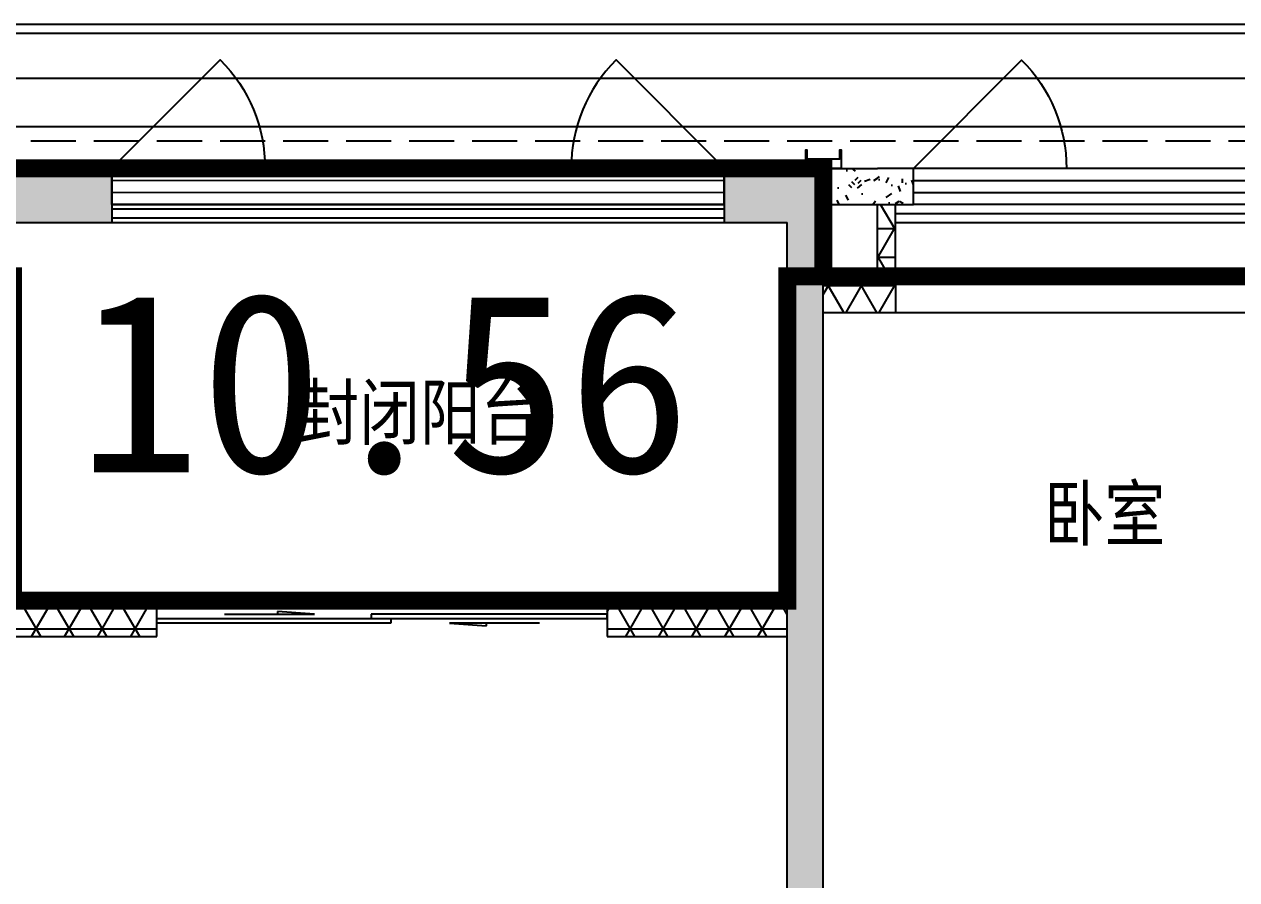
# Model space of a CAD drawing. Extents: x 512858 to 514372, y -232486 to -231710.
# Drawn here: x 513796.01 to 513802.74, y -232126.12 to -232121.37 of the extents above; entities that cross this region are included whole.
import ezdxf

# ---------------------------------------------------------------- set-up
doc = ezdxf.new("R2010")
doc.units = 0
doc.header["$LTSCALE"] = 1000
for name, pattern in [('3、6#-腰线-标准层$0$DASH', [0.35, 0.25, -0.1]), ('A2户型$1$CACHE2', [0.1875, 0.125, -0.0625]), ('A2户型$1$DASH', [0.35, 0.25, -0.1]), ('DASH', [0.35, 0.25, -0.1])]:
    doc.linetypes.add(name, pattern=pattern)
doc.layers.get('0').update_dxf_attribs({"color": 252})
for name, color, linetype in [('3、6#-腰线-标准层$0$板边线', 252, 'Continuous'), ('6#-造型-1F（实施版）金属型材-METAL-S', 253, 'Continuous'), ('6#-造型-深灰色铝合金百叶', 252, 'Continuous'), ('A-ANNO-100-TXT', 252, 'Continuous'), ('A-METAL-E', 253, 'Continuous'), ('A1(a)户型$0$A-DOOR', 252, 'Continuous'), ('A1(a)户型$0$A-METAL-E', 252, 'Continuous'), ('A1(a)户型$0$A-PATT-COLU', 252, 'Continuous'), ('A1(a)户型$0$A-STR-CONC-B', 252, 'Continuous'), ('A1(a)户型$0$A-WALL-E', 252, 'Continuous'), ('A1(a)户型$0$A-WALL-S', 252, 'Continuous'), ('A1(a)户型$0$A-WINDOW', 252, 'Continuous'), ('A2户型$1$A-METAL-E', 252, 'Continuous'), ('A2户型$1$A-PART-S', 252, 'Continuous'), ('A2户型$1$A-PATT-COLU', 252, 'Continuous'), ('A2户型$1$A-STR-CONC-B', 252, 'Continuous'), ('A2户型$1$A-STR-CONC-E', 252, 'Continuous'), ('A2户型$1$A-STR-CONC-H', 252, 'A2户型$1$CACHE2'), ('A2户型$1$A-WALL-S', 252, 'Continuous'), ('A2户型$1$A-WINDOW', 252, 'Continuous'), ('看线', 253, 'Continuous')]:
    doc.layers.add(name, color=color, linetype=linetype)
doc.layers.add('面积-计容-住宅-0.5', color=1, linetype='Continuous', lineweight=0)
doc.layers.add('面积-计容-住宅-1', color=1, linetype='Continuous', lineweight=0)
doc.styles.add('dw', font='simhei.ttf')
doc.styles.add('TYDG_02', font='TSSDENG.shx', dxfattribs={"width": 0.8, "bigfont": 'hztxt.shx'})
pattern_1 = [(0, (0, 0), (0, 158.75), []), (60, (0, 0), (-137.4815328507796, 79.37500000000001), []), (120, (0, 0), (-137.4815328507796, -79.37499999999996), [])]
pattern_2 = [(0, (177, -183), (300, 600), [0, -600]), (0, (-174, -264), (300, 600), [0, -600]), (0, (21, -270), (300, 600), [0, -600]), (0, (234, -93), (300, 600), [0, -600]), (0, (-15, -300), (300, 600), [0, -600]), (0, (294, 285), (300, 600), [0, -600]), (0, (111, 237), (300, 600), [0, -600]), (0, (207, 162), (300, 600), [0, -600]), (0, (-282, 150), (300, 600), [0, -600]), (0, (12, 123), (300, 600), [0, -600]), (0, (-102, -30), (300, 600), [0, -600]), (0, (-96, -255), (300, 600), [0, -600]), (0, (129, -279), (300, 600), [0, -600]), (0, (294, -15), (300, 600), [0, -600]), (0, (-267, -108), (300, 600), [0, -600]), (0, (-216, -6), (300, 600), [0, -600]), (0, (18, -48), (300, 600), [0, -600]), (0, (-66, -135), (300, 600), [0, -600]), (0, (-114, 63), (300, 600), [0, -600]), (0, (-39, 288), (300, 600), [0, -600]), (0, (-243, -234), (300, 600), [0, -600]), (0, (87, 165), (300, 600), [0, -600]), (0, (-192, 174), (300, 600), [0, -600]), (0, (-240, 252), (300, 600), [0, -600]), (130.601294, (257.142858, 97.142856), (-1499.999983430985, 1800.000007869767), [26.341554, -11037.111]), (18.4349488, (214.285716, 108.571428), (1499.99999446807, 599.9999955732223), [27.10524, -3767.6279]), (90, (214.285716, 82.857144), (300.0000000000001, 600), [25.714284, -1174.28565]), (161.565051, (240, 74.285712), (-1500.000007552608, 599.9999552724113), [27.10524, -3767.6279]), (53.1301023, (240, 74.285712), (300.0000005671201, 599.9999997164399), [28.57143, -2971.4285]), (135, (262.857144, -231.42852), (-300.0000362661431, 599.9999593952012), [24.24366, -1672.8126]), (45, (228.571428, -231.42852), (299.999998082377, 599.9999975789675), [24.24366, -1672.8126]), (135, (245.714286, -248.57142), (-300.0000362661431, 599.9999593952012), [24.24366, -1672.8126]), (45, (245.714286, -248.57142), (299.999998082377, 599.9999975789675), [24.24366, -1672.8126]), (116.565051, (-25.71426, 171.428574), (-5.21929867325e-05, 1199.999967353521), [31.943826, -638.8765000000001]), (180, (-39.99995999999999, 199.999998), (-299.9999999999999, 600), [34.285716, -565.71425]), (63.43494880000001, (-88.57139999999998, 171.428574), (2.7161453531e-06, 1199.999994186336), [31.943826, -638.8765000000001]), (116.565051, (-74.2857, 142.857144), (-5.21929867325e-05, 1199.999967353521), [31.943826, -638.8765000000001]), (0, (-74.2857, 142.857144), (300, 600), [34.285716, -565.71425]), (63.43494880000001, (-39.99995999999999, 142.857144), (2.7161453531e-06, 1199.999994186336), [31.943826, -638.8765000000001]), (107.102728, (199.999998, -31.42854000000001), (-899.9999655924546, 3000.000004840143), [38.861346, -16282.9025]), (143.972626, (188.571426, 5.714286), (-5699.99992773809, 4199.999995246334), [38.861346, -8122.02]), (180, (157.142856, 28.57143), (-299.9999999999999, 600), [37.142856, -562.8571]), (36.02737329999999, (88.57142999999999, 5.714286), (5699.999957876589, 4199.999954722195), [38.861346, -8122.02]), (71.56505109999999, (77.142858, -28.5714), (900.0000046203285, 2999.99999483479), [36.140316, -3758.5928]), (107.102728, (88.57142999999999, -65.71428), (-899.9999655924546, 3000.000004840143), [38.861346, -16282.9025]), (143.972626, (120, -88.57139999999998), (-5699.99992773809, 4199.999995246334), [38.861346, -8122.02]), (0, (120, -88.57139999999998), (300, 600), [37.142856, -562.8571]), (36.02737329999999, (157.142856, -88.57139999999998), (5699.999957876589, 4199.999954722195), [38.861346, -8122.02]), (71.56505109999999, (188.571426, -65.71428), (900.0000046203285, 2999.99999483479), [36.140316, -3758.5928]), (150.255118, (205.714284, 248.571426), (-900.0000021301363, 599.9999925650195), [23.03502, -4814.319600000001]), (90, (185.714286, 237.14286), (300.0000000000001, 600), [22.857144, -1177.14275]), (29.7448813, (185.714286, 237.14286), (900.0000005300184, 599.9999971978212), [23.03502, -4814.319600000001]), (116.565051, (65.714286, -177.14286), (-5.21929867325e-05, 1199.999967353521), [31.943826, -638.8765000000001]), (168.690067, (51.428574, -148.5714), (-2700.000002003099, 599.9999849441089), [29.137254, -6089.685500000001]), (41.18592510000001, (0, -162.8571), (7499.999954558658, 6599.999942288418), [30.371844, -12725.802]), (90, (0, -191.42856), (300.0000000000001, 600), [28.57143, -1171.4285]), (138.814074, (22.857144, -211.42854), (-7499.999866690215, 6600.000042036299), [30.371844, -12725.802]), (16.6992442, (22.857144, -211.42854), (9899.99992551639, 2999.999968578065), [29.82945, -12498.5375]), (60.94539590000002, (51.428574, -202.85712), (299.9999992038756, 599.9999946927048), [29.416086, -12325.3395]), (109.983106, (-185.71428, 74.285712), (-1500.00000564993, 4199.999988885022), [33.44200199999999, -14012.1975]), (155.556045, (-197.14284, 105.714288), (-3900.000014866057, 1799.999962602966), [34.522986, -14465.1315]), (24.4439547, (-259.99998, 105.714288), (3900.000001945477, 1799.999991342401), [34.522986, -14465.1315]), (70.0168934, (-271.42854, 74.285712), (1500.000004522143, 4199.999989580724), [33.442002, -14012.1975]), (109.983106, (-259.99998, 42.857142), (-1500.00000564993, 4199.999988885022), [33.44200199999999, -14012.1975]), (160.016893, (-228.57138, 31.42857), (-1500.00000088163, 599.9999726666744), [33.442002, -6989.377500000001]), (19.9831065, (-228.57138, 31.42857), (1499.999991764409, 599.9999990480279), [33.442002, -6989.377500000001]), (70.0168934, (-197.14284, 42.857142), (1500.000004522143, 4199.999989580724), [33.442002, -14012.1975]), (122.005383, (37.142856, 19.999998), (-300.00004026147, 599.9999693707862), [26.954232, -5633.434]), (18.4349488, (-2.85714, 34.285716), (1499.99999446807, 599.9999955732223), [27.10524, -3767.6279]), (90, (-2.85714, 8.571426), (300.0000000000001, 600), [25.714284, -1174.28565]), (161.565051, (22.857144, 0), (-1500.000007552608, 599.9999552724113), [27.10524, -3767.6279]), (54.46232220000002, (22.857144, 0), (2099.999996957259, 2999.999995506066), [24.57807, -10298.2115]), (116.565051, (-137.14284, -125.71428), (-5.21929867325e-05, 1199.999967353521), [31.943826, -638.8765000000001]), (180, (-151.42854, -97.14282), (-299.9999999999999, 600), [31.42857, -568.5714]), (59.03624339999999, (-199.99998, -125.71428), (300.0000009765315, 599.9999970877775), [33.31972799999999, -6963.821999999998]), (120.963756, (-182.85714, -154.28568), (-300.0000409979644, 599.9999724465997), [33.319728, -6963.821999999999]), (0, (-182.85714, -154.28568), (300, 600), [31.42857, -568.5714]), (63.43494880000001, (-151.42854, -154.28568), (2.7161453531e-06, 1199.999994186336), [31.943826, -638.8765000000001])]

# ---------------------------------------------------------------- blocks, each defined once
blk = doc.blocks.new('2新142A2户型$0$$TCHSYS$WIN2D')
for p, q in [((-0.5, 0.5), (0.5, 0.5)), ((-0.5, 0.5), (-0.4999999999999999, -0.5)), ((0.5, 0.5), (0.4999999999999998, -0.5)), ((0.5, 0.1666666666666666), (-0.5, 0.1666666666666666)), ((0.5, -0.1666666666666667), (-0.5, -0.1666666666666667)), ((-0.4999999999999999, -0.5), (0.5, -0.5))]:
    blk.add_line(p, q)
blk = doc.blocks.new('2新135A2户型')
at = {"layer": 'A2户型$1$A-PATT-COLU'}
for points in [[(-60611.9999365466, 178502.187649368), (-60262.02434097951, 178502.2238089555), (-60062.02434097634, 178802.2444746201), (-60612.03093263949, 178802.1876477668)], [(-60262.02434097696, 178102.2341420536), (-60062.02434097696, 178102.2341420536), (-60062.02434097634, 178802.2444746201), (-60262.02434097951, 178502.2238089555)], [(-60262.02434097695, 174602.2341420536), (-60062.02434097695, 174602.2341420536), (-60062.02434097696, 178102.2341420536), (-60262.02434097696, 178102.2341420536)]]:
    blk.add_hatch(color=256, dxfattribs=at).paths.add_polyline_path(points)
h = blk.add_hatch(dxfattribs=at)
h.set_pattern_fill('加气混凝土', color=256, scale=50, style=0)
h.set_pattern_definition(pattern_2)
h.paths.add_polyline_path([(-60062.0243409762, 178802.2341420513), (-60062.02434097634, 178602.234142053), (-59762.02434097705, 178602.2341420536), (-59762.02434097705, 178802.2341420536)])
h = blk.add_hatch(dxfattribs=at)
h.set_pattern_fill('加气混凝土', color=256, scale=50, style=0)
h.set_pattern_definition(pattern_2)
h.paths.add_polyline_path([(-59762.02434097705, 178602.2341420536), (-59562.02434097528, 178602.2341420533), (-59562.02434097528, 178802.2341420539), (-59762.02434097705, 178802.2341420536)])
h = blk.add_hatch(dxfattribs=at)
h.set_pattern_fill('NET3', color=256, scale=50, style=0)
h.set_pattern_definition(pattern_1)
h.paths.add_polyline_path([(-59728.69100764405, 178135.5674753884), (-59662.02434097888, 178202.2341420555), (-59662.02434097888, 178602.234142053), (-59762.02434097625, 178602.234142053), (-59762.02434097625, 178202.2341420562)])
h = blk.add_hatch(dxfattribs=at)
h.set_pattern_fill('NET3', color=256, scale=50, style=0)
h.set_pattern_definition(pattern_1)
h.paths.add_polyline_path([(-60062.02434097634, 178202.2341420562), (-60062.02434097634, 178002.2341420531), (-59762.02434097705, 178002.2341420536), (-59728.69100764405, 178135.5674753884), (-59762.02434097625, 178202.2341420562)])
h = blk.add_hatch(dxfattribs=at)
h.set_pattern_fill('NET3', color=256, scale=50, style=0)
h.set_pattern_definition(pattern_1)
h.paths.add_polyline_path([(-59728.69100764405, 178135.5674753884), (-59762.02434097705, 178002.2341420536), (-59662.02434097705, 178002.2341420536), (-59662.02434097888, 178202.2341420555)])
at = {"layer": 'A2户型$1$A-METAL-E'}
for points in [[(-59662.02434097571, 178552.2341420533), (-57462.02434097517, 178552.2341420536)], [(-59662.02434097571, 178502.2341420533), (-57462.02434097516, 178502.2341420536)]]:
    blk.add_lwpolyline(points, dxfattribs=at)
at = {"layer": 'A2户型$1$A-PART-S'}
for p, q in [((-60062.0243409762, 178802.2341420513), (-59762.02434097705, 178802.2341420536)), ((-59562.02434097528, 178802.2341420539), (-59762.02434097705, 178802.2341420536)), ((-59562.02434097528, 178602.2341420533), (-59562.02434097528, 178802.2341420539)), ((-60062.02434097634, 178602.234142053), (-59762.02434097705, 178602.2341420536)), ((-59762.02434097705, 178602.2341420536), (-59562.02434097528, 178602.2341420533))]:
    blk.add_line(p, q, dxfattribs=at)
at = {"layer": 'A2户型$1$A-STR-CONC-B'}
for p, q in [((-60612.03093263949, 178802.1876477668), (-60062.02434097634, 178802.2444746201)), ((-60612.03093263949, 178802.1876477668), (-60611.9999365466, 178502.187649368)), ((-60062.02434097696, 178102.2341420536), (-60062.02434097634, 178802.2444746201)), ((-60611.9999365466, 178502.187649368), (-60262.02434097951, 178502.2238089555)), ((-60262.02434097696, 178102.2341420536), (-60262.02434097951, 178502.2238089555)), ((-60262.02434097695, 174602.2341420536), (-60262.02434097696, 178102.2341420536)), ((-60062.02434097695, 174602.2341420536), (-60062.02434097696, 178102.2341420536))]:
    blk.add_line(p, q, dxfattribs=at)
at = {"layer": 'A2户型$1$A-STR-CONC-E'}
blk.add_lwpolyline([(-59662.02433737094, 178002.2341420518), (-56862.02435900069, 178002.2341907156)], dxfattribs=at)
at = {"layer": 'A2户型$1$A-STR-CONC-H', "linetype": 'A2户型$1$DASH'}
blk.add_lwpolyline([(-59662.02434097571, 178202.2341420518), (-56862.02436260547, 178202.2341907156)], dxfattribs=at)
at = {"layer": 'A2户型$1$A-WALL-S'}
for p, q in [((-59762.02434097625, 178202.2341420562), (-59762.02434097625, 178602.234142053)), ((-59662.02434097888, 178202.2341420555), (-59662.02434097888, 178602.234142053)), ((-60062.02434097634, 178202.2341420562), (-59762.02434097625, 178202.2341420562)), ((-59662.02434097888, 178202.2341420555), (-59662.02434097888, 178202.2341420555)), ((-59662.02434097888, 178202.2341420555), (-59662.02434097705, 178002.2341420536)), ((-60062.02434097634, 178002.2341420531), (-59762.02434097705, 178002.2341420536)), ((-59762.02434097705, 178002.2341420536), (-59662.02434097705, 178002.2341420536))]:
    blk.add_line(p, q, dxfattribs=at)
at = {"layer": 'A2户型$1$A-WINDOW', "extrusion": (0, 0, -1)}
blk.add_lwpolyline([(59562.02434097498, 178802.2341420538), (58960.98357696646, 179403.2749060623, 0.1989123673796203), (58712.02434097478, 178802.234142053)], format="xyb", dxfattribs=at)
at = {"layer": 'A2户型$1$A-WINDOW', "xscale": -2700, "yscale": -200, "zscale": 200}
blk.add_blockref('2新142A2户型$0$$TCHSYS$WIN2D', (-58212.02434097516, 178702.2341420536), dxfattribs=at)
blk = doc.blocks.new('2新93A1(a)户型$0$$TCHSYS$WIN2D')
for p, q in [((-0.5, 0.5), (0.5, 0.5)), ((-0.5, 0.5), (-0.4999999999999999, -0.5)), ((0.5, 0.5), (0.4999999999999998, -0.5)), ((0.5, 0.1666666666666666), (-0.5, 0.1666666666666666)), ((0.5, -0.1666666666666667), (-0.5, -0.1666666666666667)), ((-0.4999999999999999, -0.5), (0.5, -0.5))]:
    blk.add_line(p, q)
blk = doc.blocks.new('2新91A1(a)户型$0$$DorLib2D$00000131')
at = {"color": 0, "linetype": 'Continuous'}
for p, q in [((0.1499999999996362, 0.125), (0.231949047280068, 0.1972603196398666)), ((0.231949047280068, 0.1972603196398666), (0.231949047280068, 0.125)), ((-0.5, 0.125), (-0.5, 0)), ((0.0192439877228026, 0.125), (-0.5, 0.125)), ((0.0192439877228026, 0), (0.0192439877228026, 0.125)), ((0.3500000000003638, 0.125), (0.1499999999996362, 0.125)), ((-0.5, 0), (0.0192439877228026, 0)), ((-0.0239902237644856, 0), (0.5, 0)), ((-0.0239902237644856, -0.125), (-0.0239902237644856, 0)), ((0.5, 0), (0.5, -0.125)), ((-0.3500000000003638, -0.125), (-0.1499999999996362, -0.125)), ((-0.231949047280068, -0.1972603196398666), (-0.231949047280068, -0.125)), ((-0.1499999999996362, -0.125), (-0.231949047280068, -0.1972603196398666)), ((0.5, -0.125), (-0.0239902237644856, -0.125))]:
    blk.add_line(p, q, dxfattribs=at)
blk = doc.blocks.new('2新85A1(a)户型')
at = {"layer": 'A1(a)户型$0$A-PATT-COLU'}
for points in [[(-64762.02454876877, 178802.234142053), (-64562.02392538962, 178502.2341420559), (-64012.02434097693, 178502.2341420537), (-64012.02434097693, 178802.2341420537)], [(-60611.9999365466, 178502.187649368), (-60262.02434097671, 178502.2238089555), (-60062.02434097644, 178802.2444746201), (-60612.03093263949, 178802.1876477668)], [(-60262.02434097695, 176302.236177856), (-60062.02434097695, 176302.236177856), (-60062.02434097644, 178802.2444746201), (-60262.02434097671, 178502.2238089555)], [(-60262.02434097679, 172502.2341420537), (-60062.02434097697, 172302.2341420537), (-60062.02434097695, 176302.236177856), (-60262.02434097695, 176302.236177856)]]:
    blk.add_hatch(color=256, dxfattribs=at).paths.add_polyline_path(points)
h = blk.add_hatch(dxfattribs=at)
h.set_pattern_fill('NET3', color=256, scale=50, style=0)
h.set_pattern_definition(pattern_1)
h.paths.add_polyline_path([(-64562.0191461434, 176202.2321969129), (-63762.21974417524, 176202.2329205718), (-63762.21992513536, 176402.2329205723), (-64562.01956172974, 176402.232196913)])
h = blk.add_hatch(dxfattribs=at)
h.set_pattern_fill('NET3', color=256, scale=50, style=0)
h.set_pattern_definition(pattern_1)
h.paths.add_polyline_path([(-60262.02434097681, 176402.2360875512), (-61262.21992513631, 176402.2351825737), (-61262.2197441762, 176202.2351825733), (-60262.02434097681, 176202.2360875507)])
at = {"layer": 'A1(a)户型$0$A-METAL-E'}
for points in [[(-64012.02331541033, 178577.2341420467), (-60611.99891098001, 178577.187649361)], [(-64012.02399912139, 178527.2341420513), (-60611.99959469106, 178527.1876493657)]]:
    blk.add_lwpolyline(points, dxfattribs=at)
at = {"layer": 'A1(a)户型$0$A-STR-CONC-B'}
for p, q in [((-64762.02454876877, 178802.234142053), (-64012.02434097693, 178802.2341420537)), ((-64012.02434097693, 178802.2341420537), (-64012.02434097693, 178502.2341420537)), ((-60612.03093263949, 178802.1876477668), (-60062.02434097644, 178802.2444746201)), ((-60612.03093263949, 178802.1876477668), (-60611.9999365466, 178502.187649368)), ((-60062.02434097695, 176302.236177856), (-60062.02434097644, 178802.2444746201)), ((-64562.02392538962, 178502.2341420559), (-64012.02434097693, 178502.2341420537)), ((-60611.9999365466, 178502.187649368), (-60262.02434097671, 178502.2238089555)), ((-60262.02434097695, 176302.236177856), (-60262.02434097671, 178502.2238089555)), ((-60262.02434097679, 172502.2341420537), (-60262.02434097695, 176302.236177856)), ((-60062.02434097697, 172302.2341420537), (-60062.02434097695, 176302.236177856))]:
    blk.add_line(p, q, dxfattribs=at)
at = {"layer": 'A1(a)户型$0$A-WALL-E'}
for points in [[(-64012.02297355482, 178602.2341420443), (-60611.99856912449, 178602.1876493587)], [(-64012.02434097693, 178502.2341420537), (-60611.99993654661, 178502.187649368)]]:
    blk.add_lwpolyline(points, dxfattribs=at)
at = {"layer": 'A1(a)户型$0$A-WALL-S'}
for p, q in [((-64012.03144704953, 178802.2341418012), (-64012.01723490434, 178602.2341423061)), ((-60612.02773644776, 178802.4757485337), (-60612.01352430257, 178602.4757490387)), ((-63762.21992513536, 176402.2329205723), (-64562.01956172974, 176402.232196913)), ((-63762.21974417524, 176202.2329205718), (-63762.21992513536, 176402.2329205723)), ((-60262.02434097681, 176402.2360875512), (-61262.21992513631, 176402.2351825737)), ((-61262.21992513631, 176402.2351825737), (-61262.2197441762, 176202.2351825733)), ((-64562.0191461434, 176202.2321969129), (-63762.21974417524, 176202.2329205718)), ((-61262.2197441762, 176202.2351825733), (-60262.02434097681, 176202.2360875507))]:
    blk.add_line(p, q, dxfattribs=at)
at = {"layer": 'A1(a)户型$0$A-WINDOW', "extrusion": (0, 0, -1)}
for points in [[(64012.01501204859, 178803.3448346946), (63410.97424804007, 179404.3855987031, 0.1989123673796218), (63162.01501204837, 178803.3448346937)], [(60612.03107034788, 178803.5204775627), (61213.07183435639, 179404.5612415712, -0.1989123673796218), (61462.03107034809, 178803.5204775619)]]:
    blk.add_lwpolyline(points, format="xyb", dxfattribs=at)
at = {"layer": 'A1(a)户型$0$A-DOOR', "xscale": 2500, "yscale": -200, "zscale": 200, "rotation": 5.18412549324e-05}
blk.add_blockref('2新91A1(a)户型$0$$DorLib2D$00000131', (-62512.21983465609, 176302.2340515727), dxfattribs=at)
at = {"layer": 'A1(a)户型$0$A-WINDOW', "xscale": 3400, "yscale": 200, "zscale": 200, "rotation": 180.0040714796898}
blk.add_blockref('2新93A1(a)户型$0$$TCHSYS$WIN2D', (-62312.0159260519, 178702.354945886), dxfattribs=at)
blk = doc.blocks.new('2新156a-A$C52842E96')
at = {"layer": '6#-造型-深灰色铝合金百叶'}
blk.add_lwpolyline([(0, 0), (0, -100), (10, -100), (10, -50), (190, -50), (190, -100), (200, -100), (200, -1.45519e-11), (0, -1.45519e-11)], dxfattribs=at)
blk = doc.blocks.new('2新79A$C4C87463F')
at = {"layer": '3、6#-腰线-标准层$0$板边线', "color": 8, "linetype": '3、6#-腰线-标准层$0$DASH'}
blk.add_lwpolyline([(23199.75812437152, 17649.94702128152), (-50.10454594343901, 17649.94702128152, 0.4142135623730951), (-250.104545943439, 17449.94702128152), (-250.104545942042, 4149.947021281522, 0.4142135623730951), (-50.10454594204202, 3949.947021281521), (7349.67688982049, 3949.947021281521), (7349.67688982049, 1349.810245036322, 0.4142135623730951), (7549.67688982049, 1149.810245036322), (21199.84726397181, 1150.007137917157)], format="xyb", dxfattribs=at)
at = {"layer": '6#-造型-1F（实施版）金属型材-METAL-S'}
blk.add_lwpolyline([(23199.75812437152, 17729.94702128152), (-50.10454594343901, 17729.94702128152, 0.4142135623730951), (-330.104545943439, 17449.94702128152), (-330.104545942042, 4149.947021281522, 0.4142135623730951), (-50.10454594204202, 3869.947021281521), (7269.67688982049, 3869.947021281521), (7269.67688982049, 1349.810245036322, 0.4142135623730951), (7549.67688982049, 1069.810245036322), (21199.84841790842, 1070.007137925539)], format="xyb", dxfattribs=at)
at = {"layer": '看线', "rotation": 180}
blk.add_blockref('2新156a-A$C52842E96', (17300, 17500.01853902469), dxfattribs=at)

msp = doc.modelspace()

# ---------------------------------------------------------------- linework, layer by layer
at = {"layer": 'A-METAL-E'}
for points in [[(513782.3473248661, -232121.3699172539), (513817.6473248661, -232121.3699172539), (513817.6473248661, -232130.1699764639), (513817.6473248661, -232130.1699764639), (513817.6473248661, -232140.5699172539), (513804.3473248661, -232140.5699172539), (513804.3473248661, -232139.1699172539), (513789.9473248162, -232139.1699172539), (513789.9473248162, -232136.3699154544), (513782.3473248661, -232136.3699154544)], [(513782.3973248661, -232121.4199172539), (513817.5973248661, -232121.4199172539), (513817.5973248661, -232130.1199764639), (513817.5973248661, -232130.1199764639), (513817.5973248661, -232140.5199172539), (513804.3973248661, -232140.5199172539), (513804.3973248661, -232139.1199172539), (513789.9973248162, -232139.1199172539), (513789.9973248162, -232136.3199154544), (513782.3973248661, -232136.3199154544)], [(513782.6473248661, -232121.6699172539), (513817.3473248661, -232121.6699172539), (513817.3473248661, -232129.8699764639), (513817.3473248661, -232129.8699764639), (513817.3473248661, -232140.2699172539), (513804.6473248661, -232140.2699172539), (513804.6473248661, -232138.8699172539), (513790.2473248162, -232138.8699172539), (513790.2473248162, -232136.0699154544), (513782.6473248661, -232136.0699154544)]]:
    msp.add_lwpolyline(points, close=True, dxfattribs=at)
at = {"layer": '面积-计容-住宅-0.5', "linetype": 'DASH', "ltscale": 0.003, "const_width": 0.1}
msp.add_lwpolyline([(513795.9473275522, -232124.5699186563), (513795.9473259236, -232122.7699167111), (513795.747325905, -232122.7699167111), (513795.7473246583, -232122.1699172539), (513800.4473248661, -232122.1699069213), (513800.4473248661, -232122.7699167111), (513800.2473247673, -232122.7699167111), (513800.2473248661, -232124.5699153084)], close=True, dxfattribs=at)
at = {"layer": '面积-计容-住宅-1', "const_width": 0.1}
msp.add_lwpolyline([(513788.1473248661, -232122.7699167111), (513795.9473259236, -232122.7699167111), (513795.9473275522, -232124.5699186563), (513800.2473247673, -232124.5699186563), (513800.2473247673, -232122.7699167111), (513803.8473248444, -232122.7699167111), (513803.8473248697, -232124.1699172539), (513806.8473248473, -232124.1699172539), (513806.8473248702, -232124.5699170988), (513814.5473249804, -232124.5699173901), (513814.5473249804, -232122.7699172539), (513816.2473248661, -232122.7699172539), (513816.2473247914, -232129.2699166852), (513810.1473259608, -232129.2699153697), (513810.1473259608, -232131.6699155186), (513812.5473265973, -232131.6699166989), (513812.5473247673, -232133.5699167111), (513814.6473247673, -232133.5699167111), (513814.6473247673, -232139.1699167111), (513808.1473247673, -232139.1699167112), (513808.1473248661, -232137.9699154544), (513805.1473247673, -232137.9699154544), (513805.1473247673, -232137.7699149117), (513791.5473247673, -232137.7699149116)], dxfattribs=at)

# ---------------------------------------------------------------- block references
at = {"xscale": 0.001, "yscale": 0.001, "zscale": 0.001}
for name, p in [('2新85A1(a)户型', (513860.509349207, -232300.9721513959)), ('2新135A2户型', (513860.509349207, -232300.9721513959)), ('2新79A$C4C87463F', (513783.247429412, -232139.6698624757))]:
    msp.add_blockref(name, p, dxfattribs=at)

# ---------------------------------------------------------------- texts
at = {"layer": 'A-ANNO-100-TXT', "style": 'TYDG_02'}
for s, p in [('封闭阳台', (513797.5320792566, -232123.7051927191)), ('卧室', (513801.671402454, -232124.2672458887))]:
    msp.add_text(s, height=0.3375886524822695, dxfattribs=at).set_placement(p)
at = {"layer": '面积-计容-住宅-1', "style": 'dw'}
msp.add_text('10.56', height=1, dxfattribs=at).set_placement((513796.3081517543, -232123.8586288955))

doc.saveas('drawing.dxf')
